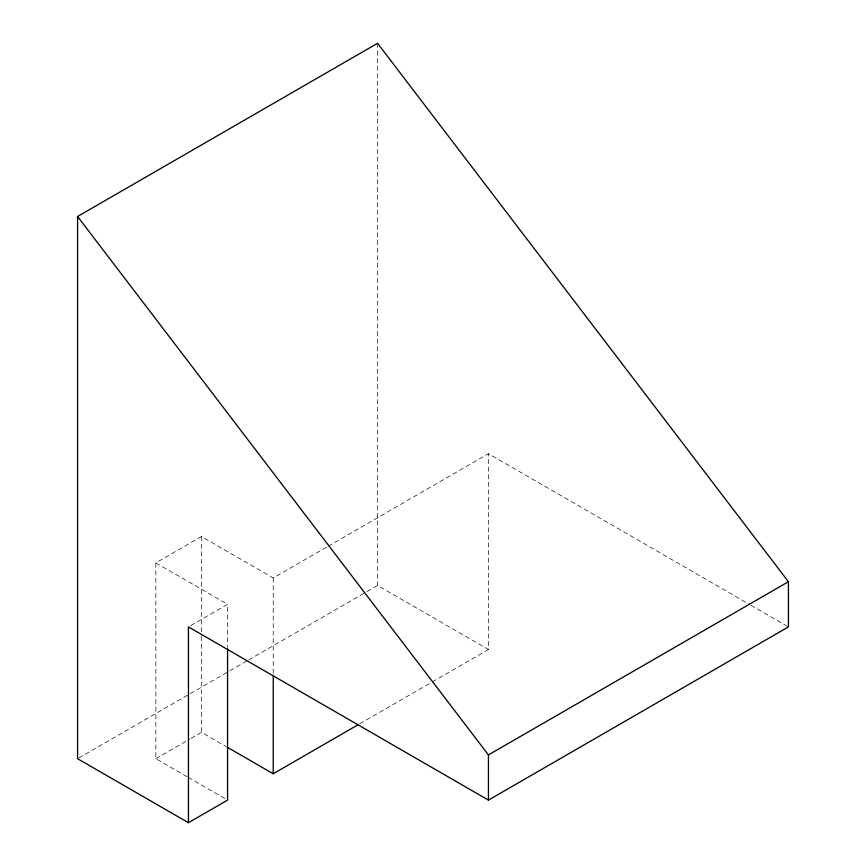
<?xml version="1.0" encoding="UTF-8"?>
<svg xmlns="http://www.w3.org/2000/svg" width="866" height="866" viewBox="0 0 866 866"><rect width="100%" height="100%" fill="white"/><g stroke="black" fill="none" stroke-linecap="round" stroke-linejoin="round"><path stroke-width="0.65" stroke-dasharray="4.33 3.25" d="M187.078 776.726L155.837 758.692L155.837 562.9L201.486 536.541L273.223 577.958L327.023 546.901M190.747 625.577L227.574 604.316L227.574 647.53M328.192 546.219L488.435 453.708L749.75 604.576M78.752 758.021L228.743 671.421M229.912 670.739L247.492 660.596M248.661 659.914L365.853 592.257M367.022 591.586L377.565 585.492L488.435 649.5L488.435 453.708M155.837 758.692L189.784 739.099M190.953 738.417L201.486 732.333L225.788 746.362M359.78 723.781L431.116 682.592M432.296 681.91L488.435 649.5M750.93 605.258L788.428 626.908M155.837 562.9L227.574 604.316M188.236 777.397L225.257 798.777M377.565 43.3L377.565 585.492M273.223 577.958L273.223 673.835M201.486 536.541L201.486 635.114M201.486 636.467L201.486 732.333"/><path stroke-width="1.3" d="M188.442 822.7L77.572 758.692L77.572 216.5L377.565 43.3L788.428 581.725L788.428 626.908L488.435 800.108L188.442 626.908L188.442 822.7L227.574 800.108L227.574 648.872M226.935 747.033L273.223 773.749L358.6 724.452M488.435 800.108L488.435 754.925L788.428 581.725M77.572 216.5L488.435 754.925M273.223 675.177L273.223 773.749"/></g></svg>
